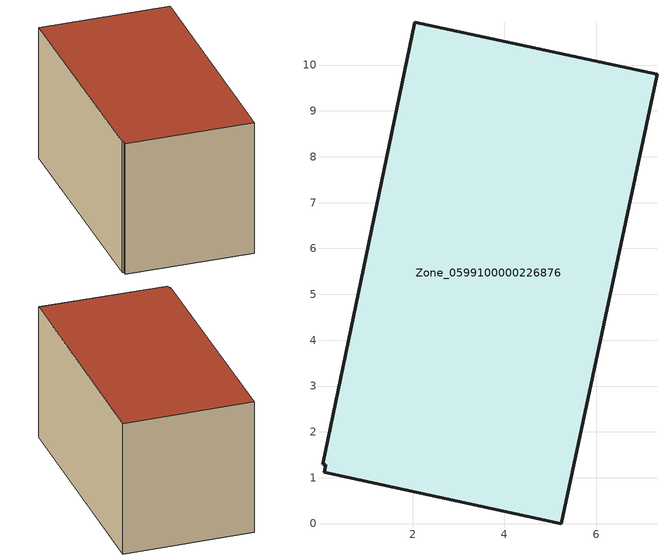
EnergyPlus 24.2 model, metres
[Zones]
Zone_0599100000226876
 floor ground (C_G): 0.1,1.28 0.04,1.3 2.05,10.93 7.33,9.8 5.24,0 0.07,1.12 z0
 wall outside (C_F): 5.24,0 7.33,9.8 2.05,10.93 0.04,1.3 0.1,1.28 0.07,1.12 5.24,0 z0:5.75
 roof outside (C_R): 0.1,1.28 0.07,1.12 5.24,0 7.33,9.8 2.05,10.93 0.04,1.3 z5.75
[BUILDING]
Pand.0599100000226876: North Axis=0; Terrain=City; Loads Convergence Tolerance Value=0.04; Temperature Convergence Tolerance Value=0.4; Solar Distribution=FullExterior; Maximum Number of Warmup Days=25; Minimum Number of Warmup Days=1
[Site:Location]
Rotterdam.The.Hague.AP_ZH_NLD Design_Conditions: Latitude=51.96; Longitude=4.45; Time Zone=1; Elevation=-4.5
[SITE:GROUNDTEMPERATURE:BUILDINGSURFACE]
18, 18, 18, 18, 18, 18, 18, 18, 18, 18, 18, 18
[MATERIAL] Thermal Absorptance=0.9; Solar Absorptance=0.7; Visible Absorptance=0.7
Name | Roughness | Thickness | Conductivity | Density | Specific Heat
G.TI.1975-1991 | MediumSmooth | 0.15 | 0.288461 | 540 | 1210
F.TI.1975-1991 | Rough | 0.3 | 0.230769 | 1920 | 840
R.TI.1975-1991 | MediumRough | 0.2 | 0.153846 | 1500 | 1000
[CONSTRUCTION]
C_G: G.TI.1975-1991
C_F: F.TI.1975-1991
C_R: R.TI.1975-1991
[ZONE]
Zone_0599100000226876: Type=1; Multiplier=1; Ceiling Height=Autocalculate; Volume=Autocalculate; Floor Area=autocalculate; Part of Total Floor Area=Yes
[ZONEINFILTRATION:DESIGNFLOWRATE]
Infil_Zone_0599100000226876: Zone or ZoneList or Space or SpaceList=Zone_0599100000226876; Schedule=AlwaysOn; Design Flow Rate Calculation Method=Flow/Area; Flow Rate per Floor Area=0.003; Constant Term Coefficient=1; Temperature Term Coefficient=0; Velocity Term Coefficient=0; Velocity Squared Term Coefficient=0
[HVACTEMPLATE:ZONE:IDEALLOADSAIRSYSTEM]
Zone_0599100000226876: Maximum Heating Supply Air Temperature=50; Minimum Cooling Supply Air Temperature=13; Maximum Heating Supply Air Humidity Ratio=0.0156; Minimum Cooling Supply Air Humidity Ratio=0.0077; Heating Limit=NoLimit; Cooling Limit=NoLimit; Dehumidification Control Type=ConstantSensibleHeatRatio; Cooling Sensible Heat Ratio=0.7; Dehumidification Setpoint=60; Humidification Control Type=None; Humidification Setpoint=30; Outdoor Air Method=None; Outdoor Air Flow Rate per Person=0.00944; Outdoor Air Flow Rate per Zone Floor Area=0; Outdoor Air Flow Rate per Zone=0; Demand Controlled Ventilation Type=None; Outdoor Air Economizer Type=NoEconomizer; Heat Recovery Type=None; Sensible Heat Recovery Effectiveness=0.7; Latent Heat Recovery Effectiveness=0.65
[ZONECONTROL:THERMOSTAT]
ThermostatControl_Zone_0599100000226876: Zone or ZoneList=Zone_0599100000226876; Control Type Schedule=DualSetpointControlType; Control 1=Thermostat_Zone_0599100000226876; Temperature Difference Between Cutout And Setpoint=0
[THERMOSTATSETPOINT:DUALSETPOINT]
Thermostat_Zone_0599100000226876: Heating Setpoint Temperature Schedule=HeatingSetpoint_Zone_0599100000226876; Cooling Setpoint Temperature Schedule=CoolingSetpoint_Zone_0599100000226876
[SCHEDULE:COMPACT]
HeatingSetpoint_Zone_0599100000226876: Through: 12/31, For: AllDays, Until: 24:00, 21
CoolingSetpoint_Zone_0599100000226876: Through: 12/31, For: AllDays, Until: 24:00, 24
DualSetpointControlType: Through: 12/31, For: AllDays, Until: 24:00, 4
AlwaysOn: Through: 12/31, For: AllDays, Until: 24:00, 1
